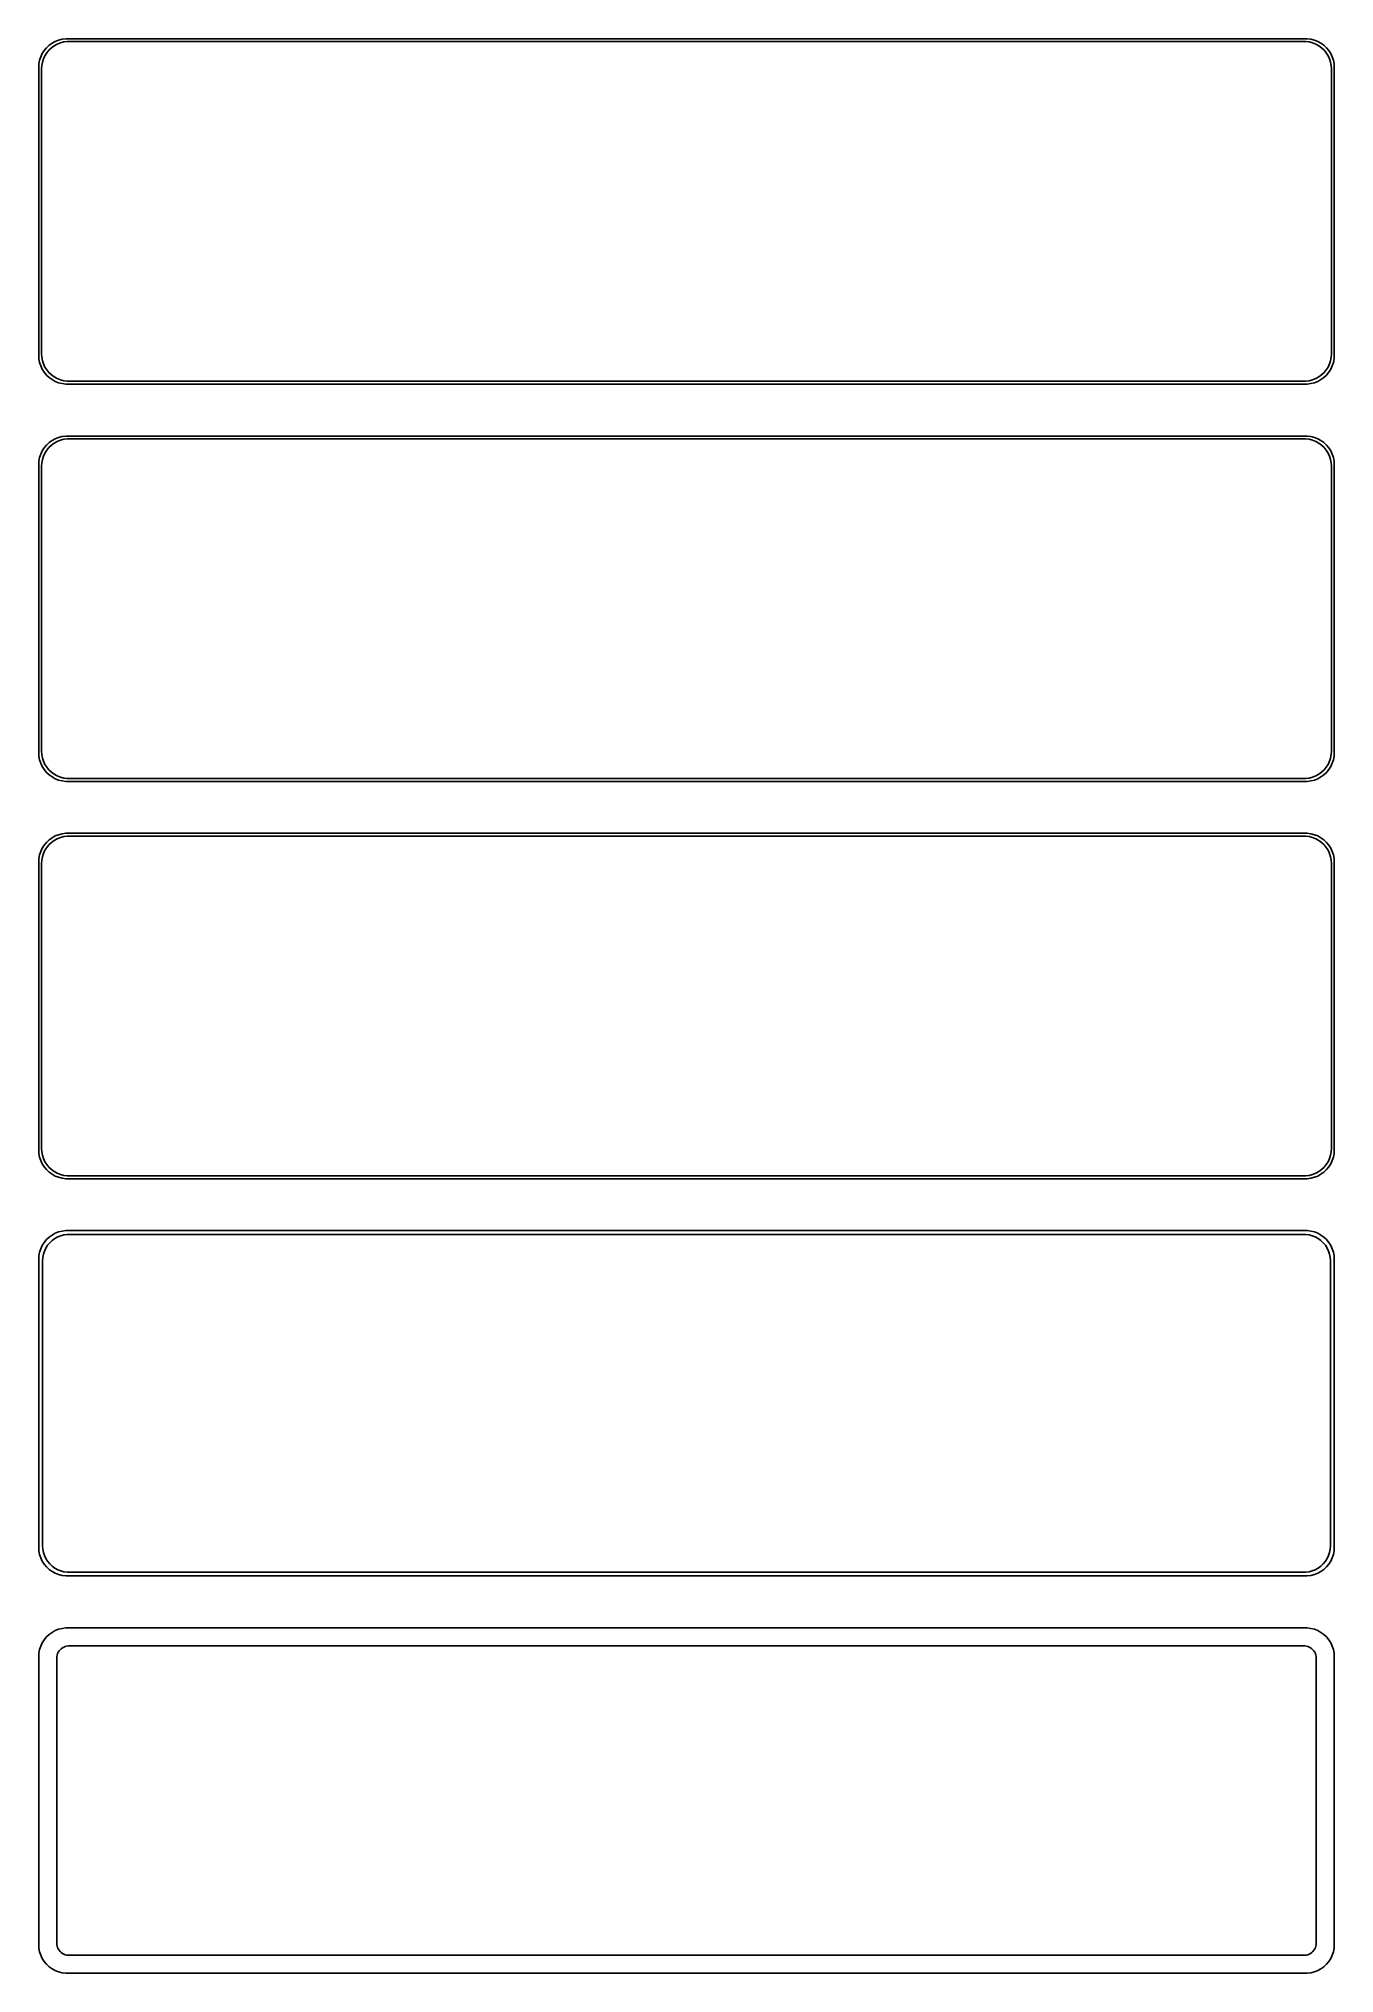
# Model space of a CAD drawing. Header units: metres. Extents: x -112 to 112, y 315 to 651.
import ezdxf

# ---------------------------------------------------------------- set-up
doc = ezdxf.new("R2010")
doc.units = ezdxf.units.M

msp = doc.modelspace()

# ---------------------------------------------------------------- linework, layer by layer
for p, q in [((-111.545, 648.939), (-111.882, 648.409)), ((-111.145, 649.423), (-111.545, 648.939)), ((-111.412, 648.038), (-111.093, 648.542)), ((-110.687, 649.853), (-111.145, 649.423)), ((-111.093, 648.542), (-110.713, 649.002)), ((-110.713, 649.002), (-110.278, 649.41)), ((-110.179, 650.222), (-110.687, 649.853)), ((-110.278, 649.41), (-109.795, 649.761)), ((-109.629, 650.524), (-110.179, 650.222)), ((-109.795, 649.761), (-109.272, 650.048)), ((-109.045, 650.755), (-109.629, 650.524)), ((-109.272, 650.048), (-108.718, 650.268)), ((-108.437, 650.911), (-109.045, 650.755)), ((-108.718, 650.268), (-108.14, 650.416)), ((-107.814, 650.99), (-108.437, 650.911)), ((-108.14, 650.416), (-107.548, 650.491)), ((107.814, 650.99), (-107.814, 650.99)), ((-107.548, 650.491), (107.548, 650.491)), ((107.548, 650.491), (108.14, 650.416)), ((108.437, 650.911), (107.814, 650.99)), ((108.14, 650.416), (108.718, 650.268)), ((109.045, 650.755), (108.437, 650.911)), ((108.718, 650.268), (109.272, 650.048)), ((109.629, 650.524), (109.045, 650.755)), ((109.272, 650.048), (109.795, 649.761)), ((110.179, 650.222), (109.629, 650.524)), ((109.795, 649.761), (110.278, 649.41)), ((110.687, 649.853), (110.179, 650.222)), ((110.278, 649.41), (110.713, 649.002)), ((111.145, 649.423), (110.687, 649.853)), ((110.713, 649.002), (111.093, 648.542)), ((111.093, 648.542), (111.412, 648.038)), ((111.545, 648.939), (111.145, 649.423)), ((111.882, 648.409), (111.545, 648.939)), ((-112.461, 646.627), (-112.5, 646)), ((-112.5, 646), (-112.5, 596)), ((-112.343, 647.243), (-112.461, 646.627)), ((-112.149, 647.841), (-112.343, 647.243)), ((-111.882, 648.409), (-112.149, 647.841)), ((-112, 645.75), (-111.963, 646.345)), ((-112, 596.25), (-112, 645.75)), ((-111.963, 646.345), (-111.851, 646.931)), ((-111.851, 646.931), (-111.666, 647.499)), ((-111.666, 647.499), (-111.412, 648.038)), ((111.412, 648.038), (111.666, 647.499)), ((111.666, 647.499), (111.851, 646.931)), ((111.851, 646.931), (111.963, 646.345)), ((112.149, 647.841), (111.882, 648.409)), ((111.963, 646.345), (112, 645.75)), ((112, 645.75), (112, 596.25)), ((112.343, 647.243), (112.149, 647.841)), ((112.461, 646.627), (112.343, 647.243)), ((112.5, 646), (112.461, 646.627)), ((112.5, 596), (112.5, 646)), ((-112.5, 596), (-112.461, 595.373)), ((-112.461, 595.373), (-112.343, 594.757)), ((-112.343, 594.757), (-112.149, 594.159)), ((-111.963, 595.655), (-112, 596.25)), ((-111.851, 595.069), (-111.963, 595.655)), ((-111.666, 594.501), (-111.851, 595.069)), ((111.851, 595.069), (111.666, 594.501)), ((111.963, 595.655), (111.851, 595.069)), ((112, 596.25), (111.963, 595.655)), ((112.149, 594.159), (112.343, 594.757)), ((112.343, 594.757), (112.461, 595.373)), ((112.461, 595.373), (112.5, 596)), ((-112.149, 594.159), (-111.882, 593.591)), ((-111.882, 593.591), (-111.545, 593.061)), ((-111.412, 593.962), (-111.666, 594.501)), ((-111.545, 593.061), (-111.145, 592.577)), ((-111.093, 593.458), (-111.412, 593.962)), ((-111.145, 592.577), (-110.687, 592.147)), ((-110.713, 592.998), (-111.093, 593.458)), ((-110.278, 592.59), (-110.713, 592.998)), ((-110.687, 592.147), (-110.179, 591.778)), ((-109.795, 592.239), (-110.278, 592.59)), ((-110.179, 591.778), (-109.629, 591.476)), ((-109.272, 591.952), (-109.795, 592.239)), ((-109.629, 591.476), (-109.045, 591.245)), ((-108.718, 591.732), (-109.272, 591.952)), ((-108.14, 591.584), (-108.718, 591.732)), ((-107.548, 591.509), (-108.14, 591.584)), ((107.548, 591.509), (-107.548, 591.509)), ((108.14, 591.584), (107.548, 591.509)), ((108.718, 591.732), (108.14, 591.584)), ((109.272, 591.952), (108.718, 591.732)), ((109.045, 591.245), (109.629, 591.476)), ((109.795, 592.239), (109.272, 591.952)), ((109.629, 591.476), (110.179, 591.778)), ((110.278, 592.59), (109.795, 592.239)), ((110.179, 591.778), (110.687, 592.147)), ((110.713, 592.998), (110.278, 592.59)), ((110.687, 592.147), (111.145, 592.577)), ((111.093, 593.458), (110.713, 592.998)), ((111.412, 593.962), (111.093, 593.458)), ((111.145, 592.577), (111.545, 593.061)), ((111.666, 594.501), (111.412, 593.962)), ((111.545, 593.061), (111.882, 593.591)), ((111.882, 593.591), (112.149, 594.159)), ((-109.045, 591.245), (-108.437, 591.089)), ((-108.437, 591.089), (-107.814, 591.01)), ((-107.814, 591.01), (107.814, 591.01)), ((107.814, 591.01), (108.437, 591.089)), ((108.437, 591.089), (109.045, 591.245)), ((-109.629, 581.524), (-110.179, 581.222)), ((-109.045, 581.755), (-109.629, 581.524)), ((-109.272, 581.048), (-108.718, 581.268)), ((-108.437, 581.911), (-109.045, 581.755)), ((-108.718, 581.268), (-108.14, 581.416)), ((-107.814, 581.99), (-108.437, 581.911)), ((-108.14, 581.416), (-107.548, 581.491)), ((107.814, 581.99), (-107.814, 581.99)), ((-107.548, 581.491), (107.548, 581.491)), ((107.548, 581.491), (108.14, 581.416)), ((108.437, 581.911), (107.814, 581.99)), ((108.14, 581.416), (108.718, 581.268)), ((109.045, 581.755), (108.437, 581.911)), ((108.718, 581.268), (109.272, 581.048)), ((109.629, 581.524), (109.045, 581.755)), ((110.179, 581.222), (109.629, 581.524)), ((-112.343, 578.243), (-112.461, 577.627)), ((-112.149, 578.841), (-112.343, 578.243)), ((-111.882, 579.409), (-112.149, 578.841)), ((-111.963, 577.345), (-111.851, 577.931)), ((-111.545, 579.939), (-111.882, 579.409)), ((-111.851, 577.931), (-111.666, 578.499)), ((-111.666, 578.499), (-111.412, 579.038)), ((-111.145, 580.423), (-111.545, 579.939)), ((-111.412, 579.038), (-111.093, 579.542)), ((-110.687, 580.853), (-111.145, 580.423)), ((-111.093, 579.542), (-110.713, 580.002)), ((-110.713, 580.002), (-110.278, 580.41)), ((-110.179, 581.222), (-110.687, 580.853)), ((-110.278, 580.41), (-109.795, 580.761)), ((-109.795, 580.761), (-109.272, 581.048)), ((109.272, 581.048), (109.795, 580.761)), ((109.795, 580.761), (110.278, 580.41)), ((110.687, 580.853), (110.179, 581.222)), ((110.278, 580.41), (110.713, 580.002)), ((111.145, 580.423), (110.687, 580.853)), ((110.713, 580.002), (111.093, 579.542)), ((111.093, 579.542), (111.412, 579.038)), ((111.545, 579.939), (111.145, 580.423)), ((111.412, 579.038), (111.666, 578.499)), ((111.882, 579.409), (111.545, 579.939)), ((111.666, 578.499), (111.851, 577.931)), ((111.851, 577.931), (111.963, 577.345)), ((112.149, 578.841), (111.882, 579.409)), ((112.343, 578.243), (112.149, 578.841)), ((112.461, 577.627), (112.343, 578.243)), ((-112.461, 577.627), (-112.5, 577)), ((-112.5, 577), (-112.5, 527)), ((-112, 576.75), (-111.963, 577.345)), ((-112, 527.25), (-112, 576.75)), ((111.963, 577.345), (112, 576.75)), ((112, 576.75), (112, 527.25)), ((112.5, 577), (112.461, 577.627)), ((112.5, 527), (112.5, 577)), ((-112.5, 527), (-112.461, 526.373)), ((-112.461, 526.373), (-112.343, 525.757)), ((-112.343, 525.757), (-112.149, 525.159)), ((-112.149, 525.159), (-111.882, 524.591)), ((-111.963, 526.655), (-112, 527.25)), ((-111.851, 526.069), (-111.963, 526.655)), ((-111.882, 524.591), (-111.545, 524.061)), ((-111.666, 525.501), (-111.851, 526.069)), ((-111.412, 524.962), (-111.666, 525.501)), ((-111.093, 524.458), (-111.412, 524.962)), ((-110.713, 523.998), (-111.093, 524.458)), ((111.093, 524.458), (110.713, 523.998)), ((111.412, 524.962), (111.093, 524.458)), ((111.666, 525.501), (111.412, 524.962)), ((111.545, 524.061), (111.882, 524.591)), ((111.851, 526.069), (111.666, 525.501)), ((111.963, 526.655), (111.851, 526.069)), ((111.882, 524.591), (112.149, 525.159)), ((112, 527.25), (111.963, 526.655)), ((112.149, 525.159), (112.343, 525.757)), ((112.343, 525.757), (112.461, 526.373)), ((112.461, 526.373), (112.5, 527)), ((-111.545, 524.061), (-111.145, 523.577)), ((-111.145, 523.577), (-110.687, 523.147)), ((-110.278, 523.59), (-110.713, 523.998)), ((-110.687, 523.147), (-110.179, 522.778)), ((-109.795, 523.239), (-110.278, 523.59)), ((-110.179, 522.778), (-109.629, 522.476)), ((-109.272, 522.952), (-109.795, 523.239)), ((-109.629, 522.476), (-109.045, 522.245)), ((-108.718, 522.732), (-109.272, 522.952)), ((-109.045, 522.245), (-108.437, 522.089)), ((-108.14, 522.584), (-108.718, 522.732)), ((-108.437, 522.089), (-107.814, 522.01)), ((-107.548, 522.509), (-108.14, 522.584)), ((-107.814, 522.01), (107.814, 522.01)), ((107.548, 522.509), (-107.548, 522.509)), ((108.14, 522.584), (107.548, 522.509)), ((107.814, 522.01), (108.437, 522.089)), ((108.718, 522.732), (108.14, 522.584)), ((108.437, 522.089), (109.045, 522.245)), ((109.272, 522.952), (108.718, 522.732)), ((109.045, 522.245), (109.629, 522.476)), ((109.795, 523.239), (109.272, 522.952)), ((109.629, 522.476), (110.179, 522.778)), ((110.278, 523.59), (109.795, 523.239)), ((110.179, 522.778), (110.687, 523.147)), ((110.713, 523.998), (110.278, 523.59)), ((110.687, 523.147), (111.145, 523.577)), ((111.145, 523.577), (111.545, 524.061)), ((-111.545, 510.939), (-111.882, 510.409)), ((-111.145, 511.423), (-111.545, 510.939)), ((-110.687, 511.853), (-111.145, 511.423)), ((-111.093, 510.542), (-110.713, 511.002)), ((-110.713, 511.002), (-110.278, 511.41)), ((-110.179, 512.222), (-110.687, 511.853)), ((-110.278, 511.41), (-109.795, 511.761)), ((-109.629, 512.524), (-110.179, 512.222)), ((-109.795, 511.761), (-109.272, 512.048)), ((-109.045, 512.755), (-109.629, 512.524)), ((-109.272, 512.048), (-108.718, 512.268)), ((-108.437, 512.911), (-109.045, 512.755)), ((-108.718, 512.268), (-108.14, 512.416)), ((-107.814, 512.99), (-108.437, 512.911)), ((-108.14, 512.416), (-107.548, 512.491)), ((107.814, 512.99), (-107.814, 512.99)), ((-107.548, 512.491), (107.548, 512.491)), ((107.548, 512.491), (108.14, 512.416)), ((108.437, 512.911), (107.814, 512.99)), ((108.14, 512.416), (108.718, 512.268)), ((109.045, 512.755), (108.437, 512.911)), ((108.718, 512.268), (109.272, 512.048)), ((109.629, 512.524), (109.045, 512.755)), ((109.272, 512.048), (109.795, 511.761)), ((110.179, 512.222), (109.629, 512.524)), ((109.795, 511.761), (110.278, 511.41)), ((110.687, 511.853), (110.179, 512.222)), ((110.278, 511.41), (110.713, 511.002)), ((111.145, 511.423), (110.687, 511.853)), ((110.713, 511.002), (111.093, 510.542)), ((111.545, 510.939), (111.145, 511.423)), ((111.882, 510.409), (111.545, 510.939)), ((-112.461, 508.627), (-112.5, 508)), ((-112.5, 508), (-112.5, 458)), ((-112.343, 509.243), (-112.461, 508.627)), ((-112.149, 509.841), (-112.343, 509.243)), ((-111.882, 510.409), (-112.149, 509.841)), ((-112, 507.75), (-111.963, 508.345)), ((-112, 458.25), (-112, 507.75)), ((-111.963, 508.345), (-111.851, 508.931)), ((-111.851, 508.931), (-111.666, 509.499)), ((-111.666, 509.499), (-111.412, 510.038)), ((-111.412, 510.038), (-111.093, 510.542)), ((111.093, 510.542), (111.412, 510.038)), ((111.412, 510.038), (111.666, 509.499)), ((111.666, 509.499), (111.851, 508.931)), ((111.851, 508.931), (111.963, 508.345)), ((112.149, 509.841), (111.882, 510.409)), ((111.963, 508.345), (112, 507.75)), ((112, 507.75), (112, 458.25)), ((112.343, 509.243), (112.149, 509.841)), ((112.461, 508.627), (112.343, 509.243)), ((112.5, 508), (112.461, 508.627)), ((112.5, 458), (112.5, 508)), ((-112.5, 458), (-112.461, 457.373)), ((-112.461, 457.373), (-112.343, 456.757)), ((-111.963, 457.655), (-112, 458.25)), ((-111.851, 457.069), (-111.963, 457.655)), ((-111.666, 456.501), (-111.851, 457.069)), ((111.851, 457.069), (111.666, 456.501)), ((111.963, 457.655), (111.851, 457.069)), ((112, 458.25), (111.963, 457.655)), ((112.343, 456.757), (112.461, 457.373)), ((112.461, 457.373), (112.5, 458)), ((-112.343, 456.757), (-112.149, 456.159)), ((-112.149, 456.159), (-111.882, 455.591)), ((-111.882, 455.591), (-111.545, 455.061)), ((-111.412, 455.962), (-111.666, 456.501)), ((-111.545, 455.061), (-111.145, 454.577)), ((-111.093, 455.458), (-111.412, 455.962)), ((-111.145, 454.577), (-110.687, 454.147)), ((-110.713, 454.998), (-111.093, 455.458)), ((-110.278, 454.59), (-110.713, 454.998)), ((-110.687, 454.147), (-110.179, 453.778)), ((-109.795, 454.239), (-110.278, 454.59)), ((-110.179, 453.778), (-109.629, 453.476)), ((-109.272, 453.952), (-109.795, 454.239)), ((-108.718, 453.732), (-109.272, 453.952)), ((-108.14, 453.584), (-108.718, 453.732)), ((-107.548, 453.509), (-108.14, 453.584)), ((108.14, 453.584), (107.548, 453.509)), ((108.718, 453.732), (108.14, 453.584)), ((109.272, 453.952), (108.718, 453.732)), ((109.795, 454.239), (109.272, 453.952)), ((109.629, 453.476), (110.179, 453.778)), ((110.278, 454.59), (109.795, 454.239)), ((110.179, 453.778), (110.687, 454.147)), ((110.713, 454.998), (110.278, 454.59)), ((110.687, 454.147), (111.145, 454.577)), ((111.093, 455.458), (110.713, 454.998)), ((111.412, 455.962), (111.093, 455.458)), ((111.145, 454.577), (111.545, 455.061)), ((111.666, 456.501), (111.412, 455.962)), ((111.545, 455.061), (111.882, 455.591)), ((111.882, 455.591), (112.149, 456.159)), ((112.149, 456.159), (112.343, 456.757)), ((-109.629, 453.476), (-109.045, 453.245)), ((-109.045, 453.245), (-108.437, 453.089)), ((-108.437, 453.089), (-107.814, 453.01)), ((-107.814, 453.01), (107.814, 453.01)), ((107.548, 453.509), (-107.548, 453.509)), ((107.814, 453.01), (108.437, 453.089)), ((108.437, 453.089), (109.045, 453.245)), ((109.045, 453.245), (109.629, 453.476)), ((-109.629, 443.524), (-110.179, 443.222)), ((-109.045, 443.755), (-109.629, 443.524)), ((-108.437, 443.911), (-109.045, 443.755)), ((-107.814, 443.99), (-108.437, 443.911)), ((107.814, 443.99), (-107.814, 443.99)), ((108.437, 443.911), (107.814, 443.99)), ((109.045, 443.755), (108.437, 443.911)), ((109.629, 443.524), (109.045, 443.755)), ((110.179, 443.222), (109.629, 443.524)), ((-112.343, 440.243), (-112.461, 439.627)), ((-112.149, 440.841), (-112.343, 440.243)), ((-111.882, 441.409), (-112.149, 440.841)), ((-111.545, 441.939), (-111.882, 441.409)), ((-111.685, 439.889), (-111.507, 440.435)), ((-111.145, 442.423), (-111.545, 441.939)), ((-111.507, 440.435), (-111.262, 440.956)), ((-111.262, 440.956), (-110.954, 441.441)), ((-110.687, 442.853), (-111.145, 442.423)), ((-110.954, 441.441), (-110.588, 441.884)), ((-110.179, 443.222), (-110.687, 442.853)), ((-110.588, 441.884), (-110.168, 442.278)), ((-110.168, 442.278), (-109.703, 442.616)), ((-109.703, 442.616), (-109.199, 442.893)), ((-109.199, 442.893), (-108.665, 443.104)), ((-108.665, 443.104), (-108.108, 443.247)), ((-108.108, 443.247), (-107.537, 443.319)), ((-107.537, 443.319), (107.537, 443.319)), ((107.537, 443.319), (108.108, 443.247)), ((108.108, 443.247), (108.665, 443.104)), ((108.665, 443.104), (109.199, 442.893)), ((109.199, 442.893), (109.703, 442.616)), ((109.703, 442.616), (110.168, 442.278)), ((110.168, 442.278), (110.588, 441.884)), ((110.687, 442.853), (110.179, 443.222)), ((110.588, 441.884), (110.954, 441.441)), ((111.145, 442.423), (110.687, 442.853)), ((110.954, 441.441), (111.262, 440.956)), ((111.545, 441.939), (111.145, 442.423)), ((111.262, 440.956), (111.507, 440.435)), ((111.507, 440.435), (111.685, 439.889)), ((111.882, 441.409), (111.545, 441.939)), ((112.149, 440.841), (111.882, 441.409)), ((112.343, 440.243), (112.149, 440.841)), ((112.461, 439.627), (112.343, 440.243)), ((-112.461, 439.627), (-112.5, 439)), ((-112.5, 439), (-112.5, 389)), ((-111.828, 438.75), (-111.792, 439.324)), ((-111.828, 389.25), (-111.828, 438.75)), ((-111.792, 439.324), (-111.685, 439.889)), ((111.685, 439.889), (111.792, 439.324)), ((111.792, 439.324), (111.828, 438.75)), ((111.828, 438.75), (111.828, 389.25)), ((112.5, 439), (112.461, 439.627)), ((112.5, 389), (112.5, 439)), ((-112.5, 389), (-112.461, 388.373)), ((-112.461, 388.373), (-112.343, 387.757)), ((-112.343, 387.757), (-112.149, 387.159)), ((-112.149, 387.159), (-111.882, 386.591)), ((-111.882, 386.591), (-111.545, 386.061)), ((-111.792, 388.676), (-111.828, 389.25)), ((-111.685, 388.111), (-111.792, 388.676)), ((-111.507, 387.565), (-111.685, 388.111)), ((-111.262, 387.044), (-111.507, 387.565)), ((-110.954, 386.559), (-111.262, 387.044)), ((-110.588, 386.116), (-110.954, 386.559)), ((110.954, 386.559), (110.588, 386.116)), ((111.262, 387.044), (110.954, 386.559)), ((111.507, 387.565), (111.262, 387.044)), ((111.685, 388.111), (111.507, 387.565)), ((111.545, 386.061), (111.882, 386.591)), ((111.792, 388.676), (111.685, 388.111)), ((111.828, 389.25), (111.792, 388.676)), ((111.882, 386.591), (112.149, 387.159)), ((112.149, 387.159), (112.343, 387.757)), ((112.343, 387.757), (112.461, 388.373)), ((112.461, 388.373), (112.5, 389)), ((-111.545, 386.061), (-111.145, 385.577)), ((-111.145, 385.577), (-110.687, 385.147)), ((-110.687, 385.147), (-110.179, 384.778)), ((-110.168, 385.722), (-110.588, 386.116)), ((-110.179, 384.778), (-109.629, 384.476)), ((-109.703, 385.384), (-110.168, 385.722)), ((-109.199, 385.107), (-109.703, 385.384)), ((-109.629, 384.476), (-109.045, 384.245)), ((-108.665, 384.896), (-109.199, 385.107)), ((-109.045, 384.245), (-108.437, 384.089)), ((-108.108, 384.753), (-108.665, 384.896)), ((-108.437, 384.089), (-107.814, 384.01)), ((-107.537, 384.681), (-108.108, 384.753)), ((-107.814, 384.01), (107.814, 384.01)), ((107.537, 384.681), (-107.537, 384.681)), ((108.108, 384.753), (107.537, 384.681)), ((107.814, 384.01), (108.437, 384.089)), ((108.665, 384.896), (108.108, 384.753)), ((108.437, 384.089), (109.045, 384.245)), ((109.199, 385.107), (108.665, 384.896)), ((109.045, 384.245), (109.629, 384.476)), ((109.703, 385.384), (109.199, 385.107)), ((109.629, 384.476), (110.179, 384.778)), ((110.168, 385.722), (109.703, 385.384)), ((110.588, 386.116), (110.168, 385.722)), ((110.179, 384.778), (110.687, 385.147)), ((110.687, 385.147), (111.145, 385.577)), ((111.145, 385.577), (111.545, 386.061)), ((-111.545, 372.939), (-111.882, 372.409)), ((-111.145, 373.423), (-111.545, 372.939)), ((-110.687, 373.853), (-111.145, 373.423)), ((-110.179, 374.222), (-110.687, 373.853)), ((-109.629, 374.524), (-110.179, 374.222)), ((-109.045, 374.755), (-109.629, 374.524)), ((-108.437, 374.911), (-109.045, 374.755)), ((-107.814, 374.99), (-108.437, 374.911)), ((107.814, 374.99), (-107.814, 374.99)), ((108.437, 374.911), (107.814, 374.99)), ((109.045, 374.755), (108.437, 374.911)), ((109.629, 374.524), (109.045, 374.755)), ((110.179, 374.222), (109.629, 374.524)), ((110.687, 373.853), (110.179, 374.222)), ((111.145, 373.423), (110.687, 373.853)), ((111.545, 372.939), (111.145, 373.423)), ((111.882, 372.409), (111.545, 372.939)), ((-112.461, 370.627), (-112.5, 370)), ((-112.5, 370), (-112.5, 320)), ((-112.343, 371.243), (-112.461, 370.627)), ((-112.149, 371.841), (-112.343, 371.243)), ((-111.882, 372.409), (-112.149, 371.841)), ((-109.36, 369.75), (-109.343, 370.014)), ((-109.36, 320.25), (-109.36, 369.75)), ((-109.343, 370.014), (-109.293, 370.275)), ((-109.293, 370.275), (-109.211, 370.527)), ((-109.211, 370.527), (-109.099, 370.766)), ((-109.099, 370.766), (-108.957, 370.99)), ((-108.957, 370.99), (-108.788, 371.194)), ((-108.788, 371.194), (-108.595, 371.375)), ((-108.595, 371.375), (-108.38, 371.531)), ((-108.38, 371.531), (-108.148, 371.659)), ((-108.148, 371.659), (-107.902, 371.756)), ((-107.902, 371.756), (-107.645, 371.822)), ((-107.645, 371.822), (-107.382, 371.855)), ((-107.382, 371.855), (107.382, 371.855)), ((107.382, 371.855), (107.645, 371.822)), ((107.645, 371.822), (107.902, 371.756)), ((107.902, 371.756), (108.148, 371.659)), ((108.148, 371.659), (108.38, 371.531)), ((108.38, 371.531), (108.595, 371.375)), ((108.595, 371.375), (108.788, 371.194)), ((108.788, 371.194), (108.957, 370.99)), ((108.957, 370.99), (109.099, 370.766)), ((109.099, 370.766), (109.211, 370.527)), ((109.211, 370.527), (109.293, 370.275)), ((109.293, 370.275), (109.343, 370.014)), ((109.343, 370.014), (109.36, 369.75)), ((109.36, 369.75), (109.36, 320.25)), ((112.149, 371.841), (111.882, 372.409)), ((112.343, 371.243), (112.149, 371.841)), ((112.461, 370.627), (112.343, 371.243)), ((112.5, 370), (112.461, 370.627)), ((112.5, 320), (112.5, 370)), ((-112.5, 320), (-112.461, 319.373)), ((-112.461, 319.373), (-112.343, 318.757)), ((-109.343, 319.986), (-109.36, 320.25)), ((-109.293, 319.725), (-109.343, 319.986)), ((-109.211, 319.473), (-109.293, 319.725)), ((-109.099, 319.234), (-109.211, 319.473)), ((-108.957, 319.01), (-109.099, 319.234)), ((109.099, 319.234), (108.957, 319.01)), ((109.211, 319.473), (109.099, 319.234)), ((109.293, 319.725), (109.211, 319.473)), ((109.343, 319.986), (109.293, 319.725)), ((109.36, 320.25), (109.343, 319.986)), ((112.343, 318.757), (112.461, 319.373)), ((112.461, 319.373), (112.5, 320)), ((-112.343, 318.757), (-112.149, 318.159)), ((-112.149, 318.159), (-111.882, 317.591)), ((-111.882, 317.591), (-111.545, 317.061)), ((-111.545, 317.061), (-111.145, 316.577)), ((-111.145, 316.577), (-110.687, 316.147)), ((-110.687, 316.147), (-110.179, 315.778)), ((-108.788, 318.806), (-108.957, 319.01)), ((-108.595, 318.625), (-108.788, 318.806)), ((-108.38, 318.469), (-108.595, 318.625)), ((-108.148, 318.341), (-108.38, 318.469)), ((-107.902, 318.244), (-108.148, 318.341)), ((-107.645, 318.178), (-107.902, 318.244)), ((-107.382, 318.145), (-107.645, 318.178)), ((107.382, 318.145), (-107.382, 318.145)), ((107.645, 318.178), (107.382, 318.145)), ((107.902, 318.244), (107.645, 318.178)), ((108.148, 318.341), (107.902, 318.244)), ((108.38, 318.469), (108.148, 318.341)), ((108.595, 318.625), (108.38, 318.469)), ((108.788, 318.806), (108.595, 318.625)), ((108.957, 319.01), (108.788, 318.806)), ((110.179, 315.778), (110.687, 316.147)), ((110.687, 316.147), (111.145, 316.577)), ((111.145, 316.577), (111.545, 317.061)), ((111.545, 317.061), (111.882, 317.591)), ((111.882, 317.591), (112.149, 318.159)), ((112.149, 318.159), (112.343, 318.757)), ((-110.179, 315.778), (-109.629, 315.476)), ((-109.629, 315.476), (-109.045, 315.245)), ((-109.045, 315.245), (-108.437, 315.089)), ((-108.437, 315.089), (-107.814, 315.01)), ((-107.814, 315.01), (107.814, 315.01)), ((107.814, 315.01), (108.437, 315.089)), ((108.437, 315.089), (109.045, 315.245)), ((109.045, 315.245), (109.629, 315.476)), ((109.629, 315.476), (110.179, 315.778))]:
    msp.add_line(p, q)

doc.saveas('drawing.dxf')
